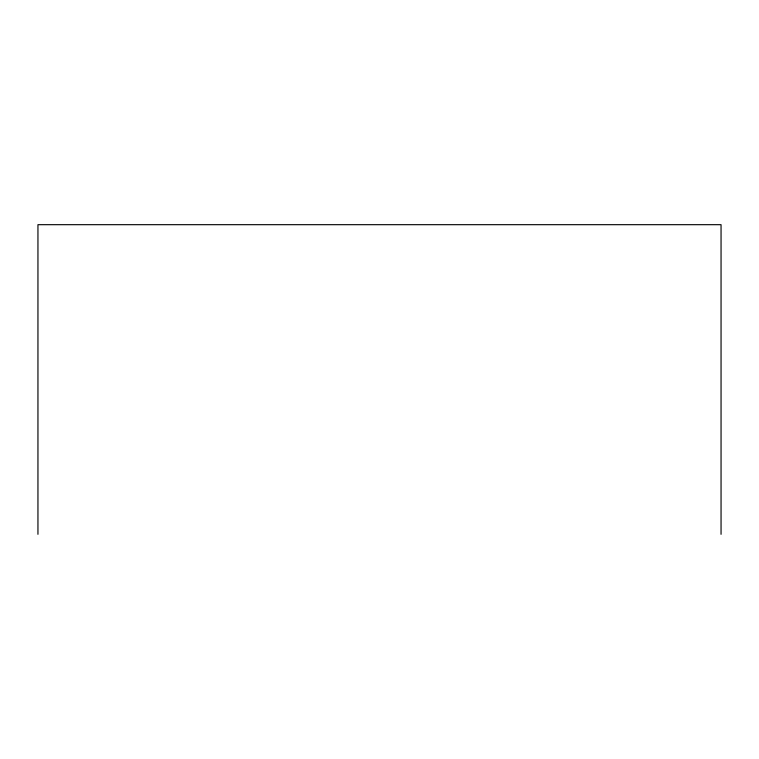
<?xml version="1.0" encoding="UTF-8"?>
<svg xmlns="http://www.w3.org/2000/svg" width="759" height="759" viewBox="0 0 759 759"><rect width="100%" height="100%" fill="white"/><g stroke="black" fill="none" stroke-linecap="round" stroke-linejoin="round"><path stroke-width="1.14" d="M721.05 534.317L721.05 224.683L37.95 224.683L37.95 534.317"/></g></svg>
